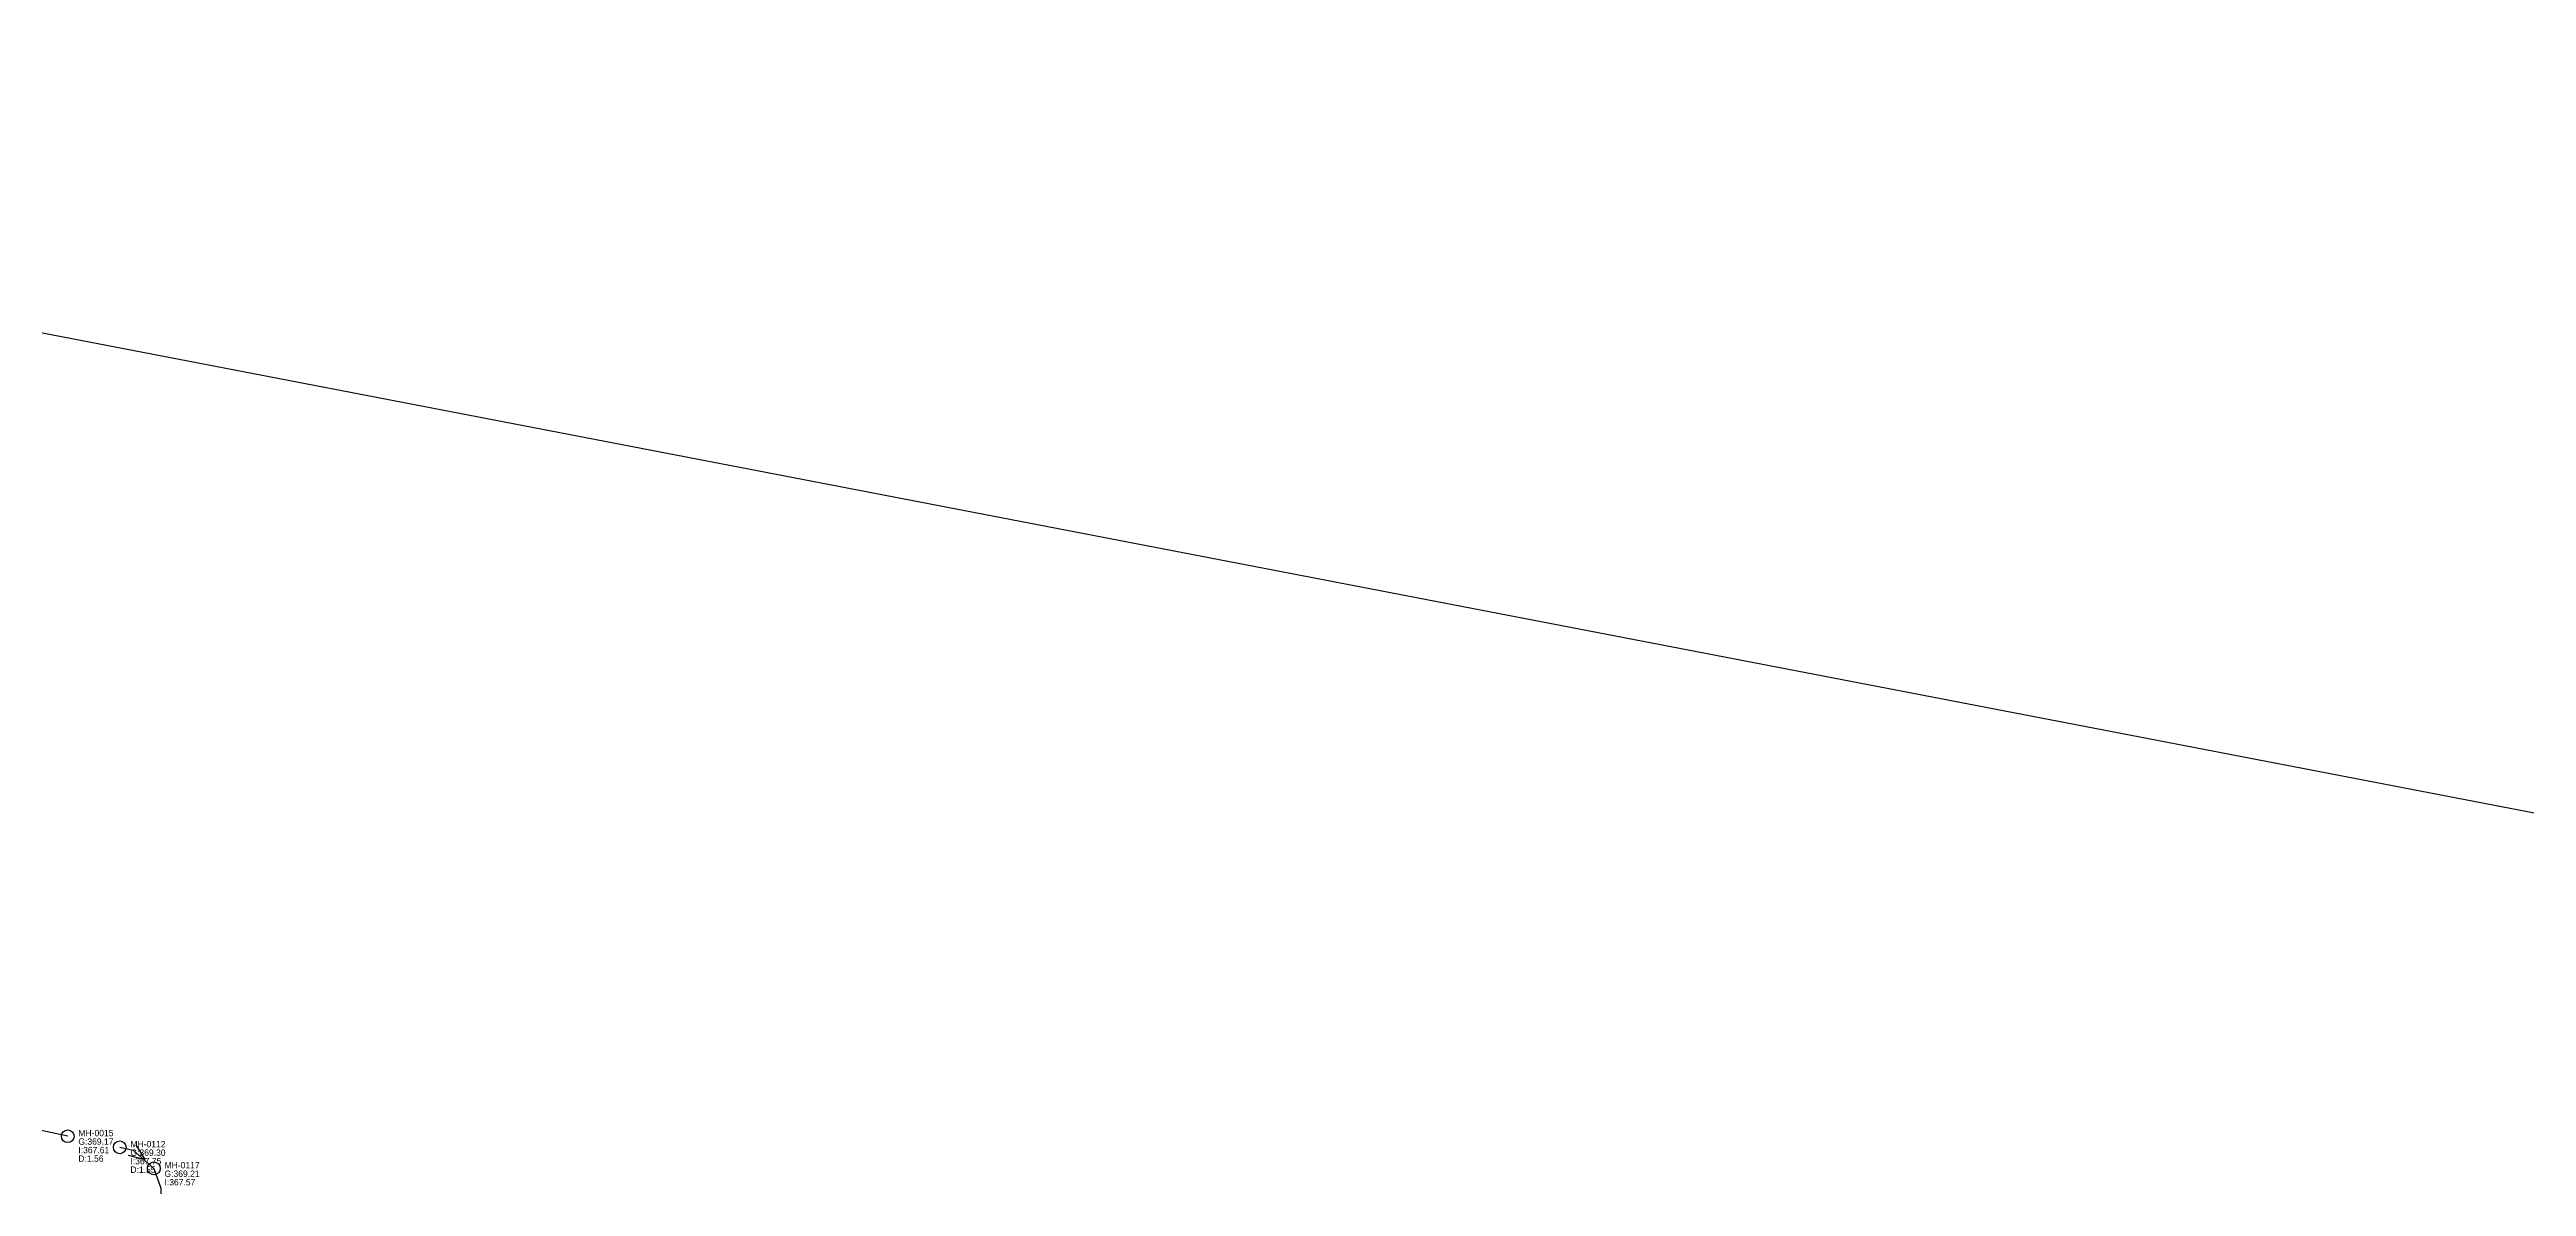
# Model space of a CAD drawing. Header units: metres. Extents: x 449901 to 451990, y 2566737 to 2570846.
# Drawn here: x 450764.6 to 451230, y 2570525.1 to 2570738.8 of the extents above; entities that cross this region are included whole.
import ezdxf

# ---------------------------------------------------------------- set-up
doc = ezdxf.new("R2010")
doc.units = ezdxf.units.M
for name, color, linetype in [('SEW-CATCHMENT', 4, 'Continuous'), ('SEW-LABEL', 2, 'Continuous'), ('SEW-MH', 7, 'Continuous'), ('SEW-MH-LABEL', 8, 'Continuous'), ('SEW-PIPE-DN200', 3, 'Continuous'), ('SEW-RIDER', 8, 'Continuous')]:
    doc.layers.add(name, color=color, linetype=linetype)

msp = doc.modelspace()

# ---------------------------------------------------------------- linework, layer by layer
at = {"layer": 'SEW-CATCHMENT'}
msp.add_lwpolyline([(450486.81, 2570738.79), (451379.73, 2570566.72)], dxfattribs=at)
at = {"layer": 'SEW-LABEL'}
for p in [(450780.76, 2570532.9), (450779.34, 2570530.97)]:
    msp.add_line(p, (450782.46, 2570530.15), dxfattribs=at)
at = {"layer": 'SEW-MH'}
for centre in [(450767.99, 2570534.53), (450777.77, 2570532.45), (450784.17, 2570528.49)]:
    msp.add_circle(centre, 1.2, dxfattribs=at)
at = {"layer": 'SEW-PIPE-DN200'}
for points in [[(450767.99, 2570534.53), (450679.96, 2570553.29)], [(450777.77, 2570532.45), (450780.27, 2570531.92), (450784.17, 2570528.49), (450784.17, 2570528.49)], [(450784.17, 2570528.49), (450785.46, 2570524.79), (450784.95, 2570505.32), (450783.31, 2570491.56)]]:
    msp.add_lwpolyline(points, dxfattribs=at)
at = {"layer": 'SEW-RIDER'}
msp.add_lwpolyline([(450780.27, 2570531.92), (450784.17, 2570528.49), (450784.17, 2570528.49)], dxfattribs=at)

# ---------------------------------------------------------------- texts
at = {"layer": 'SEW-MH-LABEL'}
for s, p in [('G:369.17', (450769.99, 2570532.93)), ('MH-0015', (450769.99, 2570534.53)), ('I:367.61', (450769.99, 2570531.33)), ('G:369.30', (450779.77, 2570530.85)), ('MH-0112', (450779.77, 2570532.45)), ('D:1.56', (450769.99, 2570529.73)), ('D:1.55', (450779.77, 2570527.65)), ('I:367.75', (450779.77, 2570529.25)), ('G:369.21', (450786.17, 2570526.89)), ('MH-0117', (450786.17, 2570528.49)), ('I:367.57', (450786.17, 2570525.29))]:
    msp.add_text(s, height=1.2, dxfattribs=at).set_placement(p)

doc.saveas('drawing.dxf')
